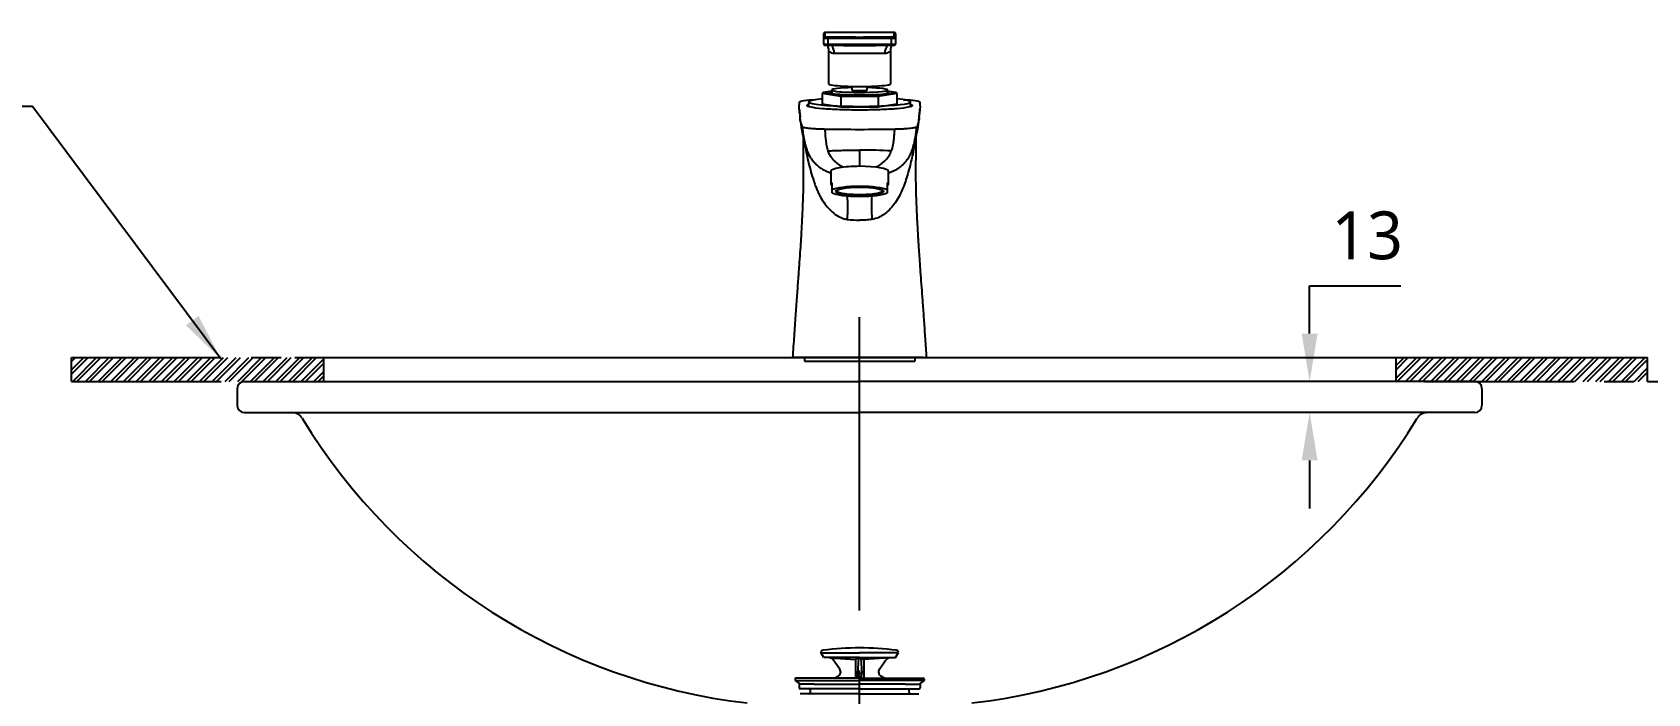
# Model space of a CAD drawing. Extents: x 572 to 8286, y -137 to 2100.
# Drawn here: x 1203 to 1877, y 753 to 1030 of the extents above; entities that cross this region are included whole.
import ezdxf

# ---------------------------------------------------------------- set-up
doc = ezdxf.new("R2010")
doc.units = 0
doc.header["$LTSCALE"] = 50
doc.header["$MEASUREMENT"] = 0
doc.linetypes.add('CENTER', pattern=[2, 1.25, -0.25, 0.25, -0.25])
doc.linetypes.add('HIDDEN', pattern=[0.375, 0.25, -0.125])
doc.layers.get('0').update_dxf_attribs({"linetype": 'CONTINUOUS'})
doc.layers.get('DEFPOINTS').update_dxf_attribs({"linetype": 'CONTINUOUS'})
for name, color, linetype in [('1', 1, 'CENTER'), ('3', 3, 'CONTINUOUS'), ('30', 7, 'CONTINUOUS'), ('CENTER', 2, 'CENTER')]:
    doc.layers.add(name, color=color, linetype=linetype)
doc.styles.get("Standard").update_dxf_attribs({"font": 'NanumGothic.ttf'})
doc.dimstyles.get("Standard").update_dxf_attribs({"dimtxt": 2.5, "dimasz": 2, "dimexe": 2, "dimexo": 1, "dimgap": 2, "dimtad": 1, "dimdec": 0, "dimlfac": 10, "dimrnd": 1, "dimzin": 0, "dimdsep": 46, "dimtxsty": 'Standard', "dimcen": 0, "dimclrd": 7, "dimclre": 7, "dimclrt": 2, "dimadec": 0, "dimazin": 0, "dimtfac": 1, "dimtdec": 0, "dimtofl": 0, "dimtmove": 0, "dimatfit": 3, "dimfxl": 0, "dimtolj": 1, "dimtzin": 0, "dimarcsym": 0})

# ---------------------------------------------------------------- blocks, each defined once
blk = doc.blocks.new('*D15')
at = {"color": 3, "lineweight": -2}
for p, q in [((1933.24, 883.88), (1993.01, 883.88)), ((1973.01, 863.88), (1973.01, 769.72)), ((1973.01, 633.88), (1973.01, 728.04)), ((1655.87, 613.88), (1993.01, 613.88))]:
    blk.add_line(p, q, dxfattribs=at)
at = {"color": 3}
for points in [[(1969.67, 863.88), (1976.34, 863.88), (1973.01, 883.88)], [(1969.67, 633.88), (1976.34, 633.88), (1973.01, 613.88)]]:
    blk.add_solid(points, dxfattribs=at)
at = {"layer": 'DEFPOINTS', "color": 0}
for p in [(1933.24, 883.88), (1655.87, 613.88), (1973.01, 613.88)]:
    blk.add_point(p, dxfattribs=at)
at = {"color": 2, "insert": (1973.01, 748.88), "char_height": 20, "attachment_point": 5}
blk.add_mtext('\\A1;270', dxfattribs=at)
blk = doc.blocks.new('*D16')
at = {"color": 3, "lineweight": -2}
for p, q in [((1993.01, 883.88), (2053.01, 883.88)), ((2033.01, 863.88), (2033.01, 739.78)), ((2033.01, 573.88), (2033.01, 697.98)), ((1580.74, 553.88), (2053.01, 553.88))]:
    blk.add_line(p, q, dxfattribs=at)
at = {"color": 3}
for points in [[(2029.67, 863.88), (2036.34, 863.88), (2033.01, 883.88)], [(2029.67, 573.88), (2036.34, 573.88), (2033.01, 553.88)]]:
    blk.add_solid(points, dxfattribs=at)
at = {"layer": 'DEFPOINTS', "color": 0}
for p in [(1993.01, 883.88), (1580.74, 553.88), (2033.01, 553.88)]:
    blk.add_point(p, dxfattribs=at)
at = {"color": 2, "insert": (2033.01, 718.88), "char_height": 20, "attachment_point": 5}
blk.add_mtext('\\A1;330', dxfattribs=at)
blk = doc.blocks.new('*D17')
at = {"color": 3, "lineweight": -2}
for p, q in [((1877.45, 883.88), (1933.24, 883.88)), ((1913.24, 863.88), (1913.24, 819.7)), ((1913.24, 733.88), (1913.24, 778.06)), ((1578.79, 713.88), (1933.24, 713.88))]:
    blk.add_line(p, q, dxfattribs=at)
at = {"color": 3}
for points in [[(1909.91, 863.88), (1916.57, 863.88), (1913.24, 883.88)], [(1909.91, 733.88), (1916.57, 733.88), (1913.24, 713.88)]]:
    blk.add_solid(points, dxfattribs=at)
at = {"layer": 'DEFPOINTS', "color": 0}
for p in [(1877.45, 883.88), (1578.79, 713.88), (1913.24, 713.88)]:
    blk.add_point(p, dxfattribs=at)
at = {"color": 2, "insert": (1913.24, 798.88), "char_height": 20, "attachment_point": 5}
blk.add_mtext('\\A1;170', dxfattribs=at)
blk = doc.blocks.new('*D22')
at = {"color": 3, "lineweight": -2}
for p, q in [((1973.01, 913.88), (1973.01, 933.88)), ((1973.01, 933.88), (2065.44, 933.88)), ((1882.96, 893.88), (1993.01, 893.88)), ((1877.45, 883.88), (1993.01, 883.88)), ((1973.01, 863.88), (1973.01, 843.88))]:
    blk.add_line(p, q, dxfattribs=at)
at = {"color": 3}
for points in [[(1969.67, 913.88), (1976.34, 913.88), (1973.01, 893.88)], [(1969.67, 863.88), (1976.34, 863.88), (1973.01, 883.88)]]:
    blk.add_solid(points, dxfattribs=at)
at = {"layer": 'DEFPOINTS', "color": 0}
for p in [(1882.96, 893.88), (1973.01, 893.88), (1877.45, 883.88)]:
    blk.add_point(p, dxfattribs=at)
at = {"color": 2, "insert": (2024.22, 954.78), "char_height": 20, "attachment_point": 5}
blk.add_mtext('\\A1;10~30', dxfattribs=at)
blk = doc.blocks.new('*D23')
at = {"color": 3, "lineweight": -2}
for p, q in [((1736.25, 903.88), (1736.25, 923.88)), ((1736.25, 923.88), (1774.35, 923.88)), ((1784.24, 883.88), (1716.25, 883.88)), ((1805.24, 870.88), (1716.25, 870.88)), ((1736.25, 850.88), (1736.25, 830.88))]:
    blk.add_line(p, q, dxfattribs=at)
at = {"color": 3}
for points in [[(1732.92, 903.88), (1739.58, 903.88), (1736.25, 883.88)], [(1732.92, 850.88), (1739.58, 850.88), (1736.25, 870.88)]]:
    blk.add_solid(points, dxfattribs=at)
at = {"layer": 'DEFPOINTS', "color": 0}
for p in [(1736.25, 883.88), (1784.24, 883.88), (1805.24, 870.88)]:
    blk.add_point(p, dxfattribs=at)
at = {"color": 2, "insert": (1760.3, 944.78), "char_height": 20, "attachment_point": 5}
blk.add_mtext('\\A1;{\\fNanumGothic|b0|i0|c129|p50;13}', dxfattribs=at)

msp = doc.modelspace()

# ---------------------------------------------------------------- hatches: boundary and pattern name
h = msp.add_hatch()
h.set_pattern_fill('ANSI32', color=256, scale=10)
h.set_pattern_definition([(45, (3756.712, 74.737), (-2.6516504, 2.6516504), []), (45, (3758.4797, 74.737), (-2.6516504, 2.6516504), [])])
h.paths.add_polyline_path([(1312.24041, 883.87989), (1324.24041, 883.87989), (1324.24041, 893.87989), (1312.24041, 893.87989), (1219.02761, 893.87989), (1219.02761, 883.87989)])
h.paths.add_polyline_path([(1877.45321, 883.87989), (1877.45321, 893.87989), (1772.24041, 893.87989), (1772.24041, 883.87989), (1805.24249, 883.87989)])

# ---------------------------------------------------------------- linework, layer by layer
at = {"color": 1}
for p, q in [((1324.24041, 893.87989), (1324.24041, 883.87989)), ((1772.24041, 893.87989), (1772.24041, 883.87989))]:
    msp.add_line(p, q, dxfattribs=at)
at = {"ltscale": 0.5}
for p, q in [((1574.72018, 893.87989), (1521.76065, 893.87989)), ((1571.31541, 893.87989), (1525.1763, 893.87985)), ((1525.1763, 893.87985), (1525.1763, 892.40132)), ((1571.31541, 893.87989), (1571.31541, 892.40132))]:
    msp.add_line(p, q, dxfattribs=at)
at = {"color": 7, "linetype": 'HIDDEN'}
msp.add_line((1530.76148, 893.87994), (1530.76148, 893.87985), dxfattribs=at)
at = {"layer": '1', "color": 7, "linetype": 'Continuous'}
for p, q in [((1533.24041, 1027.3534), (1533.24041, 1029.10731)), ((1533.24041, 1024.85378), (1533.24041, 1027.3534)), ((1533.74041, 1029.60723), (1533.74041, 1027.85333)), ((1534.912, 1027.30646), (1534.912, 1024.80684)), ((1561.56882, 1024.80684), (1561.56882, 1027.30646)), ((1562.74041, 1027.85333), (1562.74041, 1029.60723)), ((1563.24041, 1029.10731), (1563.24041, 1027.3534)), ((1563.24041, 1027.3534), (1563.24041, 1024.85378)), ((1535.24041, 1021.99276), (1535.24041, 1008.23502)), ((1561.24041, 1008.23502), (1561.24041, 1022.00658)), ((1536.59041, 1005.62234), (1536.59041, 1004.28215)), ((1545.14041, 1005.3478), (1545.14041, 1007.13479)), ((1551.34041, 1005.3478), (1551.34041, 1007.13479)), ((1559.89041, 1004.28215), (1559.89041, 1005.62234)), ((1526.94041, 1000.64137), (1526.94041, 998.68485)), ((1540.44618, 1002.95145), (1532.65195, 1004.12804)), ((1532.65195, 1004.12804), (1532.65195, 999.64517)), ((1540.44618, 998.46857), (1532.65195, 999.64517)), ((1536.59048, 1005.14111), (1533.12979, 1004.61869)), ((1536.5905, 1005.13355), (1533.2293, 1004.62614)), ((1533.2293, 1004.62614), (1540.73486, 1003.49312)), ((1556.03464, 1002.95145), (1540.44618, 1002.95145)), ((1540.44618, 1002.95145), (1540.44618, 998.46857)), ((1540.73486, 1003.49312), (1555.74596, 1003.49312)), ((1545.14041, 1005.3478), (1551.34041, 1005.3478)), ((1555.74596, 1003.49312), (1563.25152, 1004.62614)), ((1563.82887, 1004.12804), (1556.03464, 1002.95145)), ((1556.03464, 1002.95145), (1556.03464, 998.46857)), ((1563.82887, 999.64517), (1556.03464, 998.46857)), ((1563.25152, 1004.62614), (1559.89032, 1005.13355)), ((1563.35103, 1004.61869), (1559.89034, 1005.14111)), ((1563.82887, 1004.12804), (1563.82887, 999.64517)), ((1569.54041, 998.68485), (1569.54041, 1000.64137)), ((1556.03464, 998.46857), (1540.44618, 998.46857)), ((1548.24041, 980.53544), (1548.24041, 973.74809)), ((1536.24041, 971.66418), (1536.24041, 966.24773)), ((1536.74041, 963.88855), (1536.74041, 966.84297)), ((1559.74041, 966.84297), (1559.74041, 963.88855)), ((1560.24041, 966.24773), (1560.24041, 971.66418)), ((1536.74041, 962.69807), (1536.74041, 963.88855)), ((1538.74041, 963.83559), (1538.74041, 963.48721)), ((1557.74041, 963.48721), (1557.74041, 963.83559)), ((1559.74041, 963.88855), (1559.74041, 962.69807)), ((1525.1763, 892.40132), (1571.31541, 892.40132))]:
    msp.add_line(p, q, dxfattribs=at)
at = {"layer": '1'}
for p, q in [((1219.02761, 893.87989), (1312.24041, 893.87989)), ((1219.02761, 883.87989), (1219.02761, 893.87989)), ((1877.45321, 883.87989), (1877.45321, 893.87989)), ((1219.02761, 883.87989), (1312.24041, 883.87989)), ((1784.24041, 883.87989), (1877.45321, 883.87989))]:
    msp.add_line(p, q, dxfattribs=at)
at = {"layer": '1', "linetype": 'ByBlock'}
msp.add_line((1312.24041, 893.87989), (1877.45321, 893.87989), dxfattribs=at)
at = {"layer": '1', "color": 7, "linetype": 'Continuous'}
for centre, major_axis, ratio, start_param, end_param in [((1533.74041, 1029.10731), (0.5, 0), 0.999848, 1.570796327, 3.141592654), ((1533.74041, 1027.3534), (0.5, 0), 0.999848, 1.570796327, 3.141592654), ((1536.24041, 1027.3534), (3, 0), 0.017452, 3.141592654, 4.25366493), ((1536.24041, 1029.60723), (-2.5, 0), 0.017452, 5.171113031, 6.283185307), ((1536.24041, 1027.85333), (-2.5, 0), 0.017452, 0, 0.265054879), ((1536.24041, 1027.85333), (-2.5, 0), 0.017452, 0.265055404, 1.112072276), ((1535.1334, 1027.31429), (0.00431, 0.49998), 0.442737, 0.019465208, 1.590261535), ((1548.24041, 1027.77747), (30.1, 0), 0.017452, 4.25366493, 5.171113031), ((1548.24041, 1029.18317), (-29.6, 0), 0.017452, 4.25366493, 5.171113031), ((1548.24041, 1028.27739), (-29.6, 0), 0.017452, 1.112072276, 2.029520377), ((1560.24041, 1029.60723), (-2.5, 0), 0.017452, 3.919313652, 4.25366493), ((1560.24041, 1027.85333), (-2.5, 0), 0.017452, 2.029520377, 2.733357725), ((1561.34742, 1027.31429), (-0.00431, 0.49998), 0.442737, 4.692923772, 6.263720099), ((1560.24041, 1027.3534), (3, 0), 0.017452, 5.171113031, 6.283185307), ((1560.24041, 1029.60723), (-2.5, 0), 0.017452, 3.141592654, 3.919313456), ((1560.24041, 1027.85333), (-2.5, 0), 0.017452, 2.733358072, 3.141592654), ((1562.74041, 1029.10731), (0.5, 0), 0.999848, 0, 1.570796327), ((1562.74041, 1027.3534), (0.5, 0), 0.999848, 0, 1.570796327), ((1536.24041, 1024.85378), (-3, 0), 0.017452, 0, 1.112072276), ((1536.24041, 1024.35386), (2.5, 0), 0.017452, 3.834987354, 4.25366493), ((1548.24041, 1025.27785), (-30.1, 0), 0.017452, 1.112072276, 2.029520377), ((1535.1334, 1024.81466), (0.00431, 0.49998), 0.442737, 1.590261535, 3.161057862), ((1548.24041, 1024.77792), (29.6, 0), 0.017452, 4.25366493, 5.171113031), ((1533.74041, 1020.5798), (-0.11889, -4.99859), 0.806122, 1.641637388, 2.4303569), ((1548.24041, 1020.7664), (13, 0), 0.009298, 0.634183841, 2.507408813), ((1562.74041, 1020.5798), (0.11889, -4.99859), 0.806122, 3.852828407, 4.641547919), ((1561.34742, 1024.81466), (-0.00431, 0.49998), 0.442737, 3.122127445, 4.692923772), ((1560.24041, 1024.35386), (2.5, 0), 0.017452, 5.171113031, 5.500686255), ((1560.24041, 1024.85378), (-3, 0), 0.017452, 2.029520377, 3.141592654), ((1548.24041, 1008.23502), (-13, 0), 0.087156, 0, 3.141592654), ((1548.24041, 1005.62234), (-11.65, 0), 0.087156, 4.98168237, 6.283185307), ((1548.24041, 1005.62234), (-11.65, 0), 0.087156, 0, 1.57079634), ((1548.24041, 1005.62234), (-11.65, 0), 0.087156, 1.570796288, 4.443095563), ((1548.24041, 1000.64137), (21.3, 0), 0.087156, 2.391930121, 6.283185307), ((1533.2293, 1004.12804), (0.57735, 0), 0.86273, 1.570796327, 3.141592654), ((1548.24041, 1004.62614), (12.3, 0), 0.087156, 2.815063332, 6.283185307), ((1548.24041, 1004.32729), (-12, 0), 0.087156, 6.040987991, 6.228796494), ((1540.73486, 1002.99503), (0.03749, 0.49954), 0.572989, 0.130245065, 1.701041392), ((1555.74596, 1002.99503), (-0.03749, 0.49954), 0.572989, 4.582143916, 6.152940242), ((1548.24041, 1004.32729), (-12, 0), 0.087156, 3.195981588, 3.383790019), ((1548.24041, 1004.62614), (12.3, 0), 0.087156, 0, 0.326529384), ((1563.25152, 1004.12804), (0.57735, 0), 0.86273, 0, 1.570796327), ((1548.24041, 1000.64137), (21.3, 0), 0.087156, 0, 0.749662558), ((1548.24041, 971.66418), (-12, 0), 0.173648, 4.712388959, 6.283185307), ((1548.24041, 971.66418), (-12, 0), 0.173648, 3.141592892, 4.712389043), ((1548.24041, 966.24773), (12, 0), 0.173648, 2.85190566, 3.431279648), ((1548.24041, 963.29331), (-12, 0), 0.173648, 3.431279648, 5.993498313), ((1548.24041, 966.24773), (12, 0), 0.173648, 5.993498313, 6.572872301), ((1548.24041, 963.29331), (-12, 0), 0.173648, 0.289686994, 2.85190566), ((1538.56245, 950.1003), (1.64152, 21.43724), 0.207191, 4.797038507, 5.28355879), ((1557.91837, 950.1003), (-1.64152, 21.43724), 0.207191, 0.999626518, 1.4861468)]:
    msp.add_ellipse(centre, major_axis=major_axis, ratio=ratio, start_param=start_param, end_param=end_param, dxfattribs=at)
msp.add_ellipse((1548.24041, 963.29331), major_axis=(-10, 0), ratio=0.173648, dxfattribs=at)
for points, knots in [([(1535.12909, 1029.64642), (1535.01982, 1029.64547), (1534.71606, 1029.64233), (1534.27786, 1029.63557), (1533.8906, 1029.62374), (1533.76025, 1029.61719), (1533.64278, 1029.60201), (1533.54513, 1029.57158), (1533.44405, 1029.51775), (1533.3378, 1029.41804), (1533.2589, 1029.27385), (1533.24096, 1029.16474), (1533.24041, 1029.10731)], [0, 0, 0, 0, 0.108226032, 0.316180683, 0.52548979, 0.739767635, 0.79357157, 0.819276822, 0.855693019, 0.899489584, 0.950318517, 1, 1, 1, 1]), ([(1563.24041, 1029.10731), (1563.23962, 1029.17265), (1563.21927, 1029.2814), (1563.14143, 1029.41656), (1563.0517, 1029.50449), (1562.96434, 1029.5581), (1562.89271, 1029.58592), (1562.84209, 1029.59914), (1562.79844, 1029.60719), (1562.73416, 1029.61495), (1562.61776, 1029.62228), (1562.38275, 1029.63104), (1562.12719, 1029.63582), (1562.01292, 1029.63757)], [0, 0, 0, 0, 0.074842105, 0.13400593, 0.183608255, 0.225830591, 0.260029563, 0.288048615, 0.320704839, 0.37932025, 0.5523057, 0.821668093, 1, 1, 1, 1]), ([(1533.24041, 1024.85378), (1533.2412, 1024.78844), (1533.26155, 1024.6797), (1533.3394, 1024.54454), (1533.42912, 1024.4566), (1533.51648, 1024.403), (1533.58811, 1024.37518), (1533.63873, 1024.36195), (1533.68239, 1024.35391), (1533.74653, 1024.34614), (1533.86498, 1024.33884), (1534.05833, 1024.33111), (1534.26673, 1024.32721), (1534.32492, 1024.32626)], [0, 0, 0, 0, 0.081688841, 0.146265117, 0.200405182, 0.24649012, 0.283817696, 0.314399999, 0.350043693, 0.414021384, 0.602831961, 0.896836277, 1, 1, 1, 1]), ([(1534.67536, 1024.32541), (1534.75984, 1024.16415), (1534.93934, 1023.77083), (1535.14142, 1023.09235), (1535.24549, 1022.47022), (1535.23236, 1022.09586), (1535.22457, 1021.99364)], [0, 0, 0, 0, 0.230280232, 0.538782149, 0.874549145, 1, 1, 1, 1]), ([(1537.76819, 1020.83801), (1536.93333, 1020.82745), (1536.29368, 1021.16454), (1535.45656, 1021.77055), (1535.24185, 1022.03108), (1535.24043, 1022.02201)], [0, 0, 0, 0, 0.507359728, 0.507359728, 1, 1, 1, 1]), ([(1561.2404, 1022.02197), (1561.23977, 1022.0321), (1561.02271, 1021.76875), (1560.1822, 1021.16166), (1559.54926, 1020.82744), (1558.71263, 1020.83801)], [0, 0, 0, 0, 0.492763741, 0.492763741, 1, 1, 1, 1]), ([(1561.25401, 1022.00746), (1561.24798, 1022.09858), (1561.23833, 1022.42809), (1561.31939, 1022.97513), (1561.48572, 1023.61192), (1561.66523, 1024.0504), (1561.77847, 1024.27648), (1561.80428, 1024.32597)], [0, 0, 0, 0, 0.112511617, 0.408135128, 0.679943841, 0.928860697, 1, 1, 1, 1]), ([(1562.00622, 1024.32336), (1562.06783, 1024.32421), (1562.29856, 1024.32779), (1562.58587, 1024.33749), (1562.72083, 1024.3439), (1562.83803, 1024.35909), (1562.93569, 1024.38951), (1563.03677, 1024.44335), (1563.14302, 1024.54306), (1563.22192, 1024.68724), (1563.23986, 1024.79636), (1563.24041, 1024.85378)], [0, 0, 0, 0, 0.092606526, 0.370349072, 0.654684879, 0.726079967, 0.76018953, 0.808511972, 0.866627788, 0.934075197, 1, 1, 1, 1]), ([(1523.48956, 995.03673), (1523.44951, 995.17877), (1523.24554, 995.94995), (1523.00752, 997.351), (1522.98068, 999.0855), (1523.11331, 1000.19047), (1523.19814, 1000.6661)], [0, 0, 0, 0, 0.075727638, 0.41110137, 0.746475102, 1, 1, 1, 1]), ([(1523.19814, 1000.6661), (1523.23438, 1000.86936), (1523.78382, 1001.07109), (1526.20069, 1001.40215), (1527.94779, 1001.52503), (1529.99545, 1001.58643)], [0, 0, 0, 0, 0.518456859, 0.518456859, 1, 1, 1, 1]), ([(1569.55206, 999.62634), (1570.00449, 999.47255), (1570.6134, 999.06353), (1569.06098, 998.40396), (1564.21375, 997.76344), (1556.86457, 997.34097), (1548.24041, 997.18678), (1539.61625, 997.34097), (1532.26707, 997.76344), (1527.41984, 998.40396), (1525.86742, 999.06353), (1526.47633, 999.47255), (1526.92876, 999.62634)], [0, 0, 0, 0, 0.068267658, 0.176200742, 0.284133825, 0.392066906, 0.499999986, 0.607933066, 0.715866147, 0.82379923, 0.931732314, 1, 1, 1, 1]), ([(1566.53482, 1001.58491), (1568.56373, 1001.52278), (1570.30462, 1001.39914), (1572.69223, 1001.07137), (1573.24646, 1000.86926), (1573.28268, 1000.6661)], [0, 0, 0, 0, 0.479538408, 0.479538408, 1, 1, 1, 1]), ([(1573.28268, 1000.6661), (1573.36752, 1000.19047), (1573.50014, 999.0855), (1573.4733, 997.351), (1573.23528, 995.94995), (1573.03131, 995.17877), (1572.99126, 995.03673)], [0, 0, 0, 0, 0.253524898, 0.58889863, 0.924272362, 1, 1, 1, 1]), ([(1523.03621, 997.59119), (1523.09226, 996.84706), (1523.20151, 995.72533), (1523.34836, 994.58318), (1523.40093, 994.20495)], [0, 0, 0, 0, 0.670460059, 1, 1, 1, 1]), ([(1524.38954, 990.20224), (1524.17441, 990.71329), (1523.76604, 991.85337), (1523.49129, 993.11255), (1523.39669, 993.86034), (1523.38341, 993.97899)], [0, 0, 0, 0, 0.40612002, 0.90577848, 1, 1, 1, 1]), ([(1523.41564, 994.33239), (1523.42898, 994.39088), (1523.44437, 994.44936), (1523.48088, 994.59599), (1523.50673, 994.70942), (1523.51319, 994.82287), (1523.51344, 994.84817)], [0, 0, 0, 0, 0.340221193, 0.340221193, 0.852893351, 1, 1, 1, 1]), ([(1523.53779, 992.38885), (1523.58732, 991.95012), (1523.69291, 991.11054), (1523.86911, 989.93775), (1524.03851, 988.94464), (1524.18394, 988.16803), (1524.34026, 987.38663), (1524.53222, 986.4941), (1524.7649, 985.50427), (1525.03066, 984.46131), (1525.32797, 983.37627), (1525.70685, 982.11367), (1526.0061, 981.16465), (1526.1927, 980.64249), (1526.20994, 980.59458)], [0, 0, 0, 0, 0.110438091, 0.210546732, 0.292385684, 0.355938966, 0.401208262, 0.479318371, 0.568998646, 0.645501788, 0.739207966, 0.852862692, 0.986475033, 1, 1, 1, 1]), ([(1570.27251, 980.60217), (1570.34324, 980.80445), (1570.51116, 981.29554), (1570.7246, 981.96368), (1570.9088, 982.56249), (1571.036, 982.98953), (1571.14481, 983.36427), (1571.24761, 983.72746), (1571.34694, 984.08755), (1571.44291, 984.44457), (1571.53555, 984.79847), (1571.63073, 985.1719), (1571.74589, 985.63745), (1571.89428, 986.263), (1572.0809, 987.09964), (1572.29585, 988.14825), (1572.52639, 989.40811), (1572.75292, 990.84514), (1572.883, 991.86016), (1572.94242, 992.38587)], [0, 0, 0, 0, 0.055751452, 0.135469658, 0.184650407, 0.221681645, 0.255430999, 0.288313446, 0.320329946, 0.351481552, 0.381769428, 0.411194858, 0.4454274, 0.496413606, 0.564528622, 0.649760094, 0.752090931, 0.87149813, 1, 1, 1, 1]), ([(1573.09741, 993.97899), (1573.08413, 993.86034), (1572.98953, 993.11255), (1572.71477, 991.85337), (1572.30641, 990.71329), (1572.09128, 990.20224)], [0, 0, 0, 0, 0.09422152, 0.59387998, 1, 1, 1, 1]), ([(1572.96738, 994.84815), (1572.96763, 994.82286), (1572.97409, 994.70941), (1572.99994, 994.59599), (1573.03639, 994.44963), (1573.0517, 994.39141), (1573.065, 994.33318)], [0, 0, 0, 0, 0.147304916, 0.660784098, 0.660784098, 1, 1, 1, 1]), ([(1573.07624, 994.17783), (1573.08622, 994.24961), (1573.23411, 995.32916), (1573.35135, 996.43076), (1573.4358, 997.48048)], [0, 0, 0, 0, 0.066579786, 1, 1, 1, 1]), ([(1524.67272, 985.91216), (1524.67455, 984.84537), (1524.67898, 982.18108), (1524.68574, 978.08484), (1524.69072, 973.78897), (1524.70068, 969.98998), (1524.69241, 966.68797), (1524.63118, 963.88399), (1524.55793, 961.57822), (1524.49606, 959.7701), (1524.44683, 958.44514), (1524.40914, 957.47842), (1524.37862, 956.72241), (1524.3476, 955.97616), (1524.31008, 955.10091), (1524.25708, 953.91075), (1524.1735, 952.1267), (1524.04656, 949.60604), (1523.86338, 946.27552), (1523.61891, 942.22356), (1523.3062, 937.45044), (1522.9215, 931.95625), (1522.46538, 925.74071), (1521.94756, 918.8029), (1521.38312, 911.14134), (1520.82057, 902.75232), (1520.43595, 896.91808), (1520.24056, 893.87989)], [0, 0, 0, 0, 0.034737516, 0.086756098, 0.133385808, 0.174622925, 0.210463486, 0.240904844, 0.265945193, 0.2855825, 0.299815221, 0.309118223, 0.317083382, 0.32445159, 0.333437919, 0.345611472, 0.363229905, 0.39156082, 0.427736172, 0.471758556, 0.523631744, 0.583360152, 0.650948662, 0.72640171, 0.809723412, 0.90092013, 1, 1, 1, 1]), ([(1526.16274, 980.83304), (1526.0326, 981.26266), (1525.77959, 982.09789), (1525.32381, 983.85395), (1524.85885, 986.08769), (1524.53687, 988.37212), (1524.42594, 989.7501), (1524.38954, 990.20224)], [0, 0, 0, 0, 0.142719554, 0.277458785, 0.56627007, 0.857683822, 1, 1, 1, 1]), ([(1533.70325, 989.19333), (1533.37853, 989.19972), (1532.73534, 989.21494), (1531.48373, 989.25488), (1530.00246, 989.32224), (1528.40945, 989.42831), (1527.04184, 989.55601), (1525.93081, 989.70137), (1525.09975, 989.86028), (1524.56554, 990.02859), (1524.41396, 990.14424), (1524.38954, 990.20223)], [0, 0, 0, 0, 0.062499865, 0.125000071, 0.250000481, 0.375000892, 0.500001303, 0.625001713, 0.750002124, 0.875002535, 1, 1, 1, 1]), ([(1533.70325, 989.19333), (1533.73272, 988.80798), (1533.79166, 988.03732), (1533.88542, 986.50938), (1534.03972, 984.61882), (1534.33207, 982.74236), (1534.67979, 981.27392), (1534.91019, 980.55193), (1535.02148, 980.20318)], [0, 0, 0, 0, 0.125141221, 0.250268547, 0.500038578, 0.749324067, 0.878915328, 1, 1, 1, 1]), ([(1562.77756, 989.19333), (1562.75581, 988.91095), (1562.7241, 988.48824), (1562.68395, 987.92647), (1562.64701, 987.36598), (1562.60303, 986.66782), (1562.53766, 985.83387), (1562.45952, 985.00391), (1562.36209, 984.17831), (1562.26097, 983.49425), (1562.17803, 983.01787), (1562.12693, 982.74641), (1562.08669, 982.54322), (1562.04447, 982.34044), (1561.98549, 982.07063), (1561.87511, 981.60005), (1561.73198, 981.06619), (1561.59082, 980.60313), (1561.51198, 980.35996), (1561.47487, 980.24865), (1561.45938, 980.20316)], [0, 0, 0, 0, 0.091545092, 0.137317638, 0.183090184, 0.274635276, 0.366180368, 0.45772546, 0.549270552, 0.640815644, 0.68658819, 0.709474463, 0.732360736, 0.755247009, 0.778133282, 0.823905828, 0.91545092, 0.961223465, 0.984109738, 1, 1, 1, 1]), ([(1572.09128, 990.20224), (1572.06686, 990.14425), (1571.91528, 990.02859), (1571.38107, 989.86028), (1570.55001, 989.70137), (1569.43898, 989.55601), (1568.07137, 989.42831), (1566.47836, 989.32224), (1564.99709, 989.25488), (1563.74548, 989.21494), (1563.10229, 989.19972), (1562.77757, 989.19333)], [0, 0, 0, 0, 0.124998404, 0.24999868, 0.374998957, 0.499999233, 0.62499951, 0.749999787, 0.875000063, 0.937500202, 1, 1, 1, 1]), ([(1570.31813, 980.83302), (1570.34503, 980.91824), (1570.40041, 981.09756), (1570.51174, 981.46677), (1570.70548, 982.1333), (1570.96412, 983.10141), (1571.23989, 984.27076), (1571.481, 985.44687), (1571.68736, 986.6289), (1571.8303, 987.61813), (1571.92719, 988.41161), (1572.01244, 989.20635), (1572.06325, 989.80364), (1572.09128, 990.20224)], [0, 0, 0, 0, 0.0286099, 0.059945065, 0.122615394, 0.247956052, 0.37329671, 0.498637368, 0.623978026, 0.749318684, 0.811989013, 0.874659342, 1, 1, 1, 1]), ([(1576.24026, 893.87989), (1576.06891, 896.51944), (1575.73419, 901.5905), (1575.25435, 908.88609), (1574.77318, 915.55615), (1574.32449, 921.6032), (1573.92042, 927.02845), (1573.56961, 931.8327), (1573.27462, 936.01633), (1573.03441, 939.57942), (1572.85679, 942.34789), (1572.73019, 944.41207), (1572.64434, 945.86236), (1572.58115, 946.96335), (1572.53199, 947.84052), (1572.48462, 948.7034), (1572.42777, 949.76594), (1572.3571, 951.135), (1572.26972, 952.91149), (1572.1648, 955.20091), (1572.04469, 958.09029), (1571.92062, 961.58833), (1571.79243, 965.69502), (1571.77882, 970.41155), (1571.79362, 975.73489), (1571.79947, 980.96687), (1571.80544, 984.4243), (1571.80805, 985.90491)], [0, 0, 0, 0, 0.086086602, 0.165394577, 0.237929443, 0.303696624, 0.362699644, 0.414941474, 0.460425274, 0.499154161, 0.531130937, 0.550683779, 0.566440568, 0.578401925, 0.586568289, 0.595030305, 0.606533689, 0.621209328, 0.63966345, 0.664444689, 0.695834266, 0.733829274, 0.778425869, 0.829620355, 0.887408865, 0.951784171, 1, 1, 1, 1]), ([(1524.98027, 985.02279), (1525.11162, 984.14946), (1525.27603, 983.13531), (1525.66138, 980.96806), (1525.88291, 979.81537), (1526.62271, 976.27803), (1527.2178, 973.81709), (1527.91056, 971.33965)], [0, 0, 0, 0, 0.245828461, 0.245828461, 0.497218974, 0.497218974, 1, 1, 1, 1]), ([(1528.50491, 976.2981), (1528.41123, 976.42078), (1527.89003, 977.12427), (1527.0046, 978.54218), (1526.44153, 980.07439), (1526.16274, 980.83304)], [0, 0, 0, 0, 0.098598617, 0.553687598, 1, 1, 1, 1]), ([(1526.16274, 980.83304), (1526.16274, 980.83294), (1526.16275, 980.83275), (1526.16277, 980.83236), (1526.1628, 980.83169), (1526.16287, 980.83033), (1526.16301, 980.82762), (1526.16332, 980.8222), (1526.16404, 980.8113), (1526.16589, 980.78935), (1526.17117, 980.74487), (1526.18444, 980.6733), (1526.2011, 980.61413), (1526.21206, 980.58132)], [0, 0, 0, 0, 0.001196838, 0.002393676, 0.004787352, 0.009574701, 0.019149391, 0.038298737, 0.076597302, 0.153193929, 0.306385278, 0.612761018, 1, 1, 1, 1]), ([(1526.21949, 980.5601), (1526.4672, 979.83007), (1527.11822, 978.41282), (1527.91812, 976.95551), (1528.49454, 976.3146), (1528.50743, 976.30035)], [0, 0, 0, 0, 0.489812393, 0.988641941, 1, 1, 1, 1]), ([(1541.4176, 973.31661), (1541.21846, 973.42229), (1540.78958, 973.65996), (1540.14393, 974.05371), (1539.48441, 974.50074), (1538.84724, 974.98196), (1538.33779, 975.41233), (1537.94486, 975.77478), (1537.65801, 976.05577), (1537.37955, 976.34598), (1537.11, 976.64549), (1536.8499, 976.95438), (1536.51653, 977.37865), (1536.1265, 977.93218), (1535.70605, 978.63304), (1535.33767, 979.36876), (1535.12513, 979.90128), (1535.02826, 980.18312), (1535.02144, 980.20316)], [0, 0, 0, 0, 0.071439664, 0.155271827, 0.23910399, 0.322936153, 0.406768316, 0.448684397, 0.490600479, 0.53251656, 0.574432642, 0.616348723, 0.658264804, 0.742096967, 0.82592913, 0.909761293, 0.993593456, 1, 1, 1, 1]), ([(1535.02147, 980.20318), (1535.93898, 980.24414), (1537.74688, 980.32484), (1540.47199, 980.41708), (1543.1328, 980.4843), (1545.71591, 980.52705), (1547.41038, 980.53268), (1548.24041, 980.53544)], [0, 0, 0, 0, 0.213570853, 0.420826826, 0.62128573, 0.81448691, 1, 1, 1, 1]), ([(1555.14701, 973.36198), (1555.43786, 973.5182), (1556.93524, 974.3753), (1558.87456, 975.90687), (1560.37712, 977.9156), (1561.07321, 979.18317), (1561.33255, 979.86825), (1561.45934, 980.20318)], [0, 0, 0, 0, 0.105835127, 0.552131079, 0.77526084, 0.890127671, 1, 1, 1, 1]), ([(1567.96709, 976.28422), (1568.1049, 976.46487), (1568.43953, 976.92507), (1568.80494, 977.49484), (1569.07418, 977.96081), (1569.24955, 978.2776), (1569.54499, 978.84787), (1569.85364, 979.53477), (1570.09313, 980.16341), (1570.22056, 980.52986), (1570.28349, 980.7235), (1570.31557, 980.82491), (1570.31813, 980.83302)], [0, 0, 0, 0, 0.144838517, 0.357473076, 0.410631715, 0.463790355, 0.570107634, 0.782742193, 0.889059472, 0.942218112, 0.995376752, 1, 1, 1, 1]), ([(1571.37057, 984.18144), (1571.23973, 983.35367), (1570.89828, 981.3317), (1570.27779, 978.21396), (1569.49585, 974.77477), (1568.89729, 972.55333), (1568.57026, 971.33965)], [0, 0, 0, 0, 0.214083957, 0.497581841, 0.725504691, 1, 1, 1, 1]), ([(1570.31808, 980.83304), (1570.31283, 980.78238), (1570.30493, 980.70619), (1570.2839, 980.62766), (1570.27563, 980.6014)], [0, 0, 0, 0, 0.664912866, 1, 1, 1, 1]), ([(1529.62691, 974.98956), (1529.597, 975.02056), (1529.21485, 975.42024), (1528.83967, 975.85974), (1528.50491, 976.2981)], [0, 0, 0, 0, 0.078172441, 1, 1, 1, 1]), ([(1529.43419, 975.21968), (1529.54675, 975.08781), (1530.01946, 974.55685), (1530.88127, 973.81432), (1532.07713, 972.92179), (1533.50124, 972.09101), (1534.91579, 971.4649), (1535.85753, 971.15461), (1536.23528, 971.04583)], [0, 0, 0, 0, 0.067910634, 0.281961615, 0.496438461, 0.699118545, 0.880359401, 1, 1, 1, 1]), ([(1560.24012, 971.04884), (1560.38307, 971.08981), (1560.98331, 971.271), (1562.05041, 971.6654), (1563.38383, 972.31438), (1564.62191, 973.07574), (1565.68057, 973.88915), (1566.40087, 974.49743), (1566.77609, 974.91763), (1566.81646, 974.96366)], [0, 0, 0, 0, 0.049501703, 0.207933854, 0.372580037, 0.551751799, 0.752993682, 0.973254969, 1, 1, 1, 1]), ([(1566.81556, 974.95025), (1566.92604, 975.06358), (1567.25006, 975.40688), (1567.63377, 975.85518), (1567.90259, 976.19966), (1567.96709, 976.28422)], [0, 0, 0, 0, 0.279966653, 0.825926947, 1, 1, 1, 1]), ([(1567.97339, 976.30035), (1567.98628, 976.3146), (1568.0427, 976.37733), (1568.09751, 976.44105), (1568.13894, 976.49081)], [0, 0, 0, 0, 0.227444701, 1, 1, 1, 1]), ([(1527.91056, 971.33965), (1528.26357, 970.07723), (1528.65195, 968.88374), (1529.28071, 967.00922), (1529.49665, 966.39344), (1529.94235, 965.2052), (1530.17233, 964.62833), (1530.64691, 963.49276), (1530.89096, 962.93955), (1531.39728, 961.88998), (1531.66038, 961.38693), (1532.48142, 959.90554), (1533.07236, 958.96039), (1534.35281, 957.1998), (1535.03981, 956.38866), (1536.47699, 954.91962), (1537.23395, 954.25784), (1538.81893, 953.12434), (1539.63486, 952.65905), (1540.88882, 952.12418), (1541.30871, 951.97316), (1542.19055, 951.72858), (1542.65083, 951.63543), (1543.12694, 951.5739)], [0, 0, 0, 0, 0.125, 0.125, 0.1875, 0.1875, 0.25, 0.25, 0.3125, 0.3125, 0.375, 0.375, 0.5, 0.5, 0.625, 0.625, 0.75, 0.75, 0.875, 0.875, 0.9375, 0.9375, 1, 1, 1, 1]), ([(1568.57026, 971.33965), (1568.25778, 970.30074), (1567.63357, 968.2254), (1566.54576, 965.14159), (1565.27336, 962.152), (1563.6721, 959.29347), (1561.7593, 956.66119), (1559.65017, 954.5351), (1557.52873, 953.00795), (1555.48605, 951.9952), (1554.0452, 951.7105), (1553.35388, 951.5739)], [0, 0, 0, 0, 0.124897647, 0.249498282, 0.373782948, 0.498535701, 0.628587242, 0.748541199, 0.84038449, 0.923417089, 1, 1, 1, 1]), ([(1557.74041, 963.48721), (1557.74041, 963.05533), (1556.71657, 962.62611), (1553.19928, 962.01534), (1550.7275, 961.83756), (1545.75332, 961.83756), (1543.28154, 962.01534), (1539.76426, 962.62611), (1538.74041, 963.05533), (1538.74041, 963.67464), (1538.93326, 963.86158), (1539.29532, 964.03811)], [0, 0, 0, 0, 0.225530003, 0.225530003, 0.451060006, 0.451060006, 0.676590009, 0.676590009, 0.902120012, 0.902120012, 1, 1, 1, 1]), ([(1553.35388, 951.5739), (1552.5012, 951.47706), (1550.81538, 951.28561), (1549.09207, 951.25565), (1548.24041, 951.24084)], [0, 0, 0, 0, 0.505797528, 1, 1, 1, 1]), ([(1548.24041, 893.87989), (1547.35742, 893.87989), (1546.47443, 893.87989), (1544.71633, 893.87989), (1543.62246, 893.87989), (1542.32452, 893.87989), (1541.46363, 893.87989), (1539.96989, 893.87989), (1537.87968, 893.87989), (1535.46405, 893.87989), (1533.16165, 893.87989), (1530.99361, 893.87989), (1528.97839, 893.87989), (1527.13453, 893.87989), (1524.92576, 893.87989), (1523.12337, 893.87989), (1521.7791, 893.87989), (1521.13873, 893.87989), (1520.75085, 893.87989), (1520.44791, 893.87989), (1520.31669, 893.87989), (1520.27307, 893.87989)], [0, 0, 0, 0, 0.06250781, 0.06250781, 0.125015621, 0.140642573, 0.156269526, 0.187523431, 0.250031241, 0.312539051, 0.375046862, 0.437554672, 0.500062482, 0.562570292, 0.625078103, 0.750093723, 0.812601533, 0.875109344, 0.906363249, 0.937617154, 1, 1, 1, 1]), ([(1548.24041, 893.87989), (1549.1234, 893.87989), (1550.0064, 893.87989), (1551.76449, 893.87989), (1552.85836, 893.87989), (1554.1563, 893.87989), (1555.01719, 893.87989), (1556.51093, 893.87989), (1558.60114, 893.87989), (1561.01677, 893.87989), (1563.31917, 893.87989), (1565.48721, 893.87989), (1567.50243, 893.87989), (1569.34628, 893.87989), (1571.55507, 893.87989), (1573.35745, 893.87989), (1574.70172, 893.87989), (1575.34209, 893.87989), (1575.72997, 893.87989), (1576.03322, 893.87989), (1576.16457, 893.87989), (1576.2081, 893.87989), (1576.20814, 893.87989)], [0, 0, 0, 0, 0.062496096, 0.062496096, 0.124992192, 0.140616216, 0.15624024, 0.187488288, 0.249984383, 0.312480479, 0.374976575, 0.437472671, 0.499968767, 0.562464863, 0.624960958, 0.74995315, 0.812449246, 0.874945342, 0.90619339, 0.937441438, 0.999937533, 1, 1, 1, 1])]:
    msp.add_open_spline(points, degree=3, knots=knots, dxfattribs=at)
for points, degree in [([(1569.74044, 998.6582), (1569.74412, 998.74164), (1569.68036, 998.82497), (1569.5524, 998.90751)], 3), ([(1523.38341, 993.97899), (1523.37807, 994.02669), (1523.37793, 994.07439), (1523.38145, 994.12209)], 3), ([(1523.53643, 992.38902), (1523.47556, 992.91801), (1523.42456, 993.44812), (1523.38341, 993.97899)], 3), ([(1526.84494, 998.83743), (1526.80761, 998.80467), (1526.78019, 998.77182), (1526.76283, 998.73895)], 3), ([(1572.94435, 992.38866), (1573.04284, 993.2496), (1573.09936, 994.12233)], 2), ([(1572.95013, 992.44521), (1573.0089, 992.95844), (1573.05795, 993.46989), (1573.09741, 993.97899)], 3), ([(1573.09937, 994.12216), (1573.10289, 994.07444), (1573.10275, 994.02671), (1573.09741, 993.97899)], 3), ([(1573.43953, 997.52708), (1573.44123, 997.54845), (1573.44293, 997.56982), (1573.44461, 997.59119)], 3), ([(1548.24041, 989.05157), (1543.33402, 989.05157), (1538.48862, 989.09907), (1533.70325, 989.19333)], 3), ([(1562.77757, 989.19333), (1557.9922, 989.09907), (1553.1468, 989.05157), (1548.24041, 989.05157)], 3), ([(1526.21206, 980.58132), (1526.216, 980.56955), (1526.22015, 980.5578), (1526.22451, 980.5461)], 3), ([(1561.45935, 980.20318), (1557.19485, 980.40389), (1552.76967, 980.53544), (1548.24041, 980.53544)], 3), ([(1569.45772, 978.66769), (1569.76536, 979.2922), (1570.04254, 979.91528), (1570.26133, 980.5601)], 3), ([(1570.27563, 980.6014), (1570.27066, 980.58562), (1570.26525, 980.56985), (1570.25946, 980.55417)], 3), ([(1528.73887, 975.99661), (1529.43419, 975.21968)], 1), ([(1557.03449, 964.10695), (1557.49371, 963.91057), (1557.74041, 963.69921), (1557.74041, 963.48721)], 3), ([(1543.12694, 951.5739), (1544.82395, 951.35458), (1546.52561, 951.24178), (1548.24041, 951.24084)], 3)]:
    msp.add_open_spline(points, degree=degree, dxfattribs=at)
at = {"layer": '3', "color": 7}
for p, q in [((1288.24249, 880.87989), (1288.24249, 873.87989)), ((1291.24249, 883.87989), (1548.24249, 883.87989)), ((1805.24249, 883.87989), (1548.24249, 883.87989)), ((1808.24249, 880.87989), (1808.24249, 873.87989)), ((1291.24249, 870.87989), (1548.24249, 870.87989)), ((1805.24249, 870.87989), (1548.24249, 870.87989))]:
    msp.add_line(p, q, dxfattribs=at)
at = {"layer": '3'}
for p, q in [((1533.24249, 768.5743), (1532.01117, 770.70701)), ((1532.12771, 770.50516), (1548.24249, 770.50516)), ((1564.35727, 770.50516), (1548.24249, 770.50516)), ((1563.24249, 768.5743), (1564.47381, 770.70701)), ((1548.24249, 768.5743), (1533.24249, 768.5743)), ((1535.75777, 768.39001), (1546.49249, 767.68864)), ((1539.96783, 763.69501), (1537.24962, 767.54798)), ((1548.24249, 768.5743), (1546.49249, 767.68864)), ((1546.49249, 767.68864), (1546.49249, 759.9743)), ((1547.72482, 768.31231), (1547.29249, 761.90443)), ((1548.24249, 768.5743), (1549.99249, 767.68864)), ((1548.24249, 768.5743), (1563.24249, 768.5743)), ((1548.76017, 768.31231), (1549.19249, 761.90443)), ((1560.72722, 768.39001), (1549.99249, 767.68864)), ((1549.99249, 767.68864), (1549.99249, 759.9743)), ((1556.51715, 763.69501), (1559.23536, 767.54798)), ((1521.24249, 759.5743), (1521.24249, 758.9743)), ((1521.24249, 758.9743), (1548.24249, 758.9743)), ((1521.24249, 758.9743), (1523.38471, 757.4743)), ((1530.94249, 759.9743), (1521.64249, 759.9743)), ((1522.94066, 757.2743), (1522.94066, 755.9743)), ((1529.24249, 757.4743), (1523.14066, 757.4743)), ((1529.24249, 757.4743), (1548.24249, 757.4743)), ((1548.24249, 759.9743), (1530.94249, 759.9743)), ((1537.88607, 759.9743), (1539.33359, 760.81002)), ((1547.29249, 761.92862), (1548.24249, 761.92862)), ((1547.49559, 759.9743), (1547.29249, 761.92862)), ((1549.19249, 761.92862), (1548.24249, 761.92862)), ((1548.24249, 759.9743), (1565.54249, 759.9743)), ((1575.24249, 758.9743), (1548.24249, 758.9743)), ((1567.24249, 757.4743), (1548.24249, 757.4743)), ((1548.98939, 759.9743), (1549.19249, 761.92862)), ((1558.59892, 759.9743), (1557.1514, 760.81002)), ((1565.54249, 759.9743), (1574.84249, 759.9743)), ((1567.24249, 757.4743), (1573.34433, 757.4743)), ((1575.24249, 758.9743), (1573.10027, 757.4743)), ((1573.54433, 757.2743), (1573.54433, 755.9743)), ((1575.24249, 759.5743), (1575.24249, 758.9743)), ((1548.24249, 755.4743), (1523.44066, 755.4743)), ((1548.24249, 753.4743), (1523.44066, 753.4743)), ((1548.24249, 755.4743), (1573.04433, 755.4743)), ((1548.24249, 753.4743), (1573.04433, 753.4743))]:
    msp.add_line(p, q, dxfattribs=at)
at = {"layer": '3', "color": 7}
for centre, radius, start, end in [((1291.24249, 880.87989), 3, 90, 180), ((1805.24249, 880.87989), 3, 0, 90), ((1291.24249, 873.87989), 3, 180, 270), ((1311.0535, 865.87989), 5, 31.4004294, 90), ((1785.43148, 865.87989), 5, 90, 148.5995706), ((1805.24249, 873.87989), 3, 270, 0), ((1530.12575, 999.60442), 251.66106, 211.4004294, 263.42317705), ((1566.35923, 999.60442), 251.66106, 276.57682295, 328.5995706)]:
    msp.add_arc(centre, radius, start, end, dxfattribs=at)
at = {"layer": '3'}
for centre, radius, start, end in [((1533.09249, 770.50516), 1.1, 97.32041367, 169.42619898), ((1548.24249, 652.5743), 120, 90, 97.32041367), ((1548.24249, 652.5743), 120, 82.67958633, 90), ((1563.39249, 770.50516), 1.1, 10.57380102, 82.67958633), ((1535.61538, 766.39505), 2, 35.20232507, 86.26180949), ((1538.33359, 762.54208), 2, 300, 35.20232507), ((1558.1514, 762.54208), 2, 144.79767493, 240), ((1560.8696, 766.39505), 2, 93.73819051, 144.79767493), ((1521.64249, 759.5743), 0.4, 90, 180), ((1523.14066, 757.2743), 0.2, 90, 180), ((1523.44066, 755.9743), 0.5, 180, 270), ((1573.04433, 755.9743), 0.5, 270, 0), ((1573.34433, 757.2743), 0.2, 0, 90), ((1574.84249, 759.5743), 0.4, 0, 90), ((1526.74249, 754.4743), 1, 270, 90), ((1569.74249, 754.4743), 1, 90, 270)]:
    msp.add_arc(centre, radius, start, end, dxfattribs=at)
at = {"layer": '30', "color": 7, "linetype": 'Continuous'}
msp.add_line((1563.45646, 893.87989), (1533.02436, 893.87989), dxfattribs=at)
at = {"layer": 'CENTER', "color": 1, "linetype": 'CENTER', "ltscale": 2}
msp.add_line((1548.24041, 388.22203), (1548.24041, 910.76193), dxfattribs=at)

# ---------------------------------------------------------------- dimensions: what is measured, and where the dimension line sits
for base, p1, p2, text, picture, middle in [((1973.00664, 893.87989), (1877.45321, 883.87989), (1882.96161, 893.87989), '<>~30', '*D22', (2024.22267, 954.78118)), ((1736.2503, 883.87989), (1805.24249, 870.87989), (1784.24041, 883.87989), '{\\fNanumGothic|b0|i0|c129|p50;<>}', '*D23', (1760.29894, 944.78118))]:
    dim = msp.add_linear_dim(base=base, p1=p1, p2=p2, angle=90, text=text, dimstyle='Standard', override={"dimtxt": 20, "dimasz": 20, "dimexe": 20, "dimexo": 0, "dimgap": 10, "dimtih": 1, "dimtoh": 1, "dimdec": 4, "dimlfac": 1, "dimzin": 8, "dimclrd": 3, "dimclre": 3, "dimtdec": 4, "dimarcsym": 1})
    dim.commit()
    dim.dimension.update_dxf_attribs({"geometry": picture, "text_midpoint": middle})
for base, p1, p2, picture, middle in [((1913.24041, 713.87989), (1877.45321, 883.87989), (1578.79356, 713.87989), '*D17', (1913.24041, 798.87989)), ((2033.00664, 553.87989), (1993.00664, 883.87989), (1580.74041, 553.87989), '*D16', (2033.00664, 718.87989)), ((1973.00664, 613.87989), (1933.24041, 883.87989), (1655.86698, 613.87989), '*D15', (1973.00664, 748.87989))]:
    dim = msp.add_linear_dim(base=base, p1=p1, p2=p2, angle=90, dimstyle='Standard', override={"dimtxt": 20, "dimasz": 20, "dimexe": 20, "dimexo": 0, "dimgap": 10, "dimtih": 1, "dimtoh": 1, "dimdec": 4, "dimlfac": 1, "dimzin": 8, "dimclrd": 3, "dimclre": 3, "dimtdec": 4, "dimarcsym": 1})
    dim.commit()
    dim.dimension.update_dxf_attribs({"geometry": picture, "text_midpoint": middle})

# ---------------------------------------------------------------- leaders
msp.add_leader([(1281.36527, 893.27474), (1202.7017, 998.72061), (719.61996, 998.72061)], dimstyle='Standard', override={"dimtxt": 20, "dimasz": 20, "dimexe": 20, "dimexo": 0, "dimgap": 10, "dimtad": 0, "dimdec": 4, "dimlfac": 1, "dimzin": 8, "dimclrd": 3, "dimclre": 3, "dimtdec": 4, "dimarcsym": 1})

doc.saveas('drawing.dxf')
